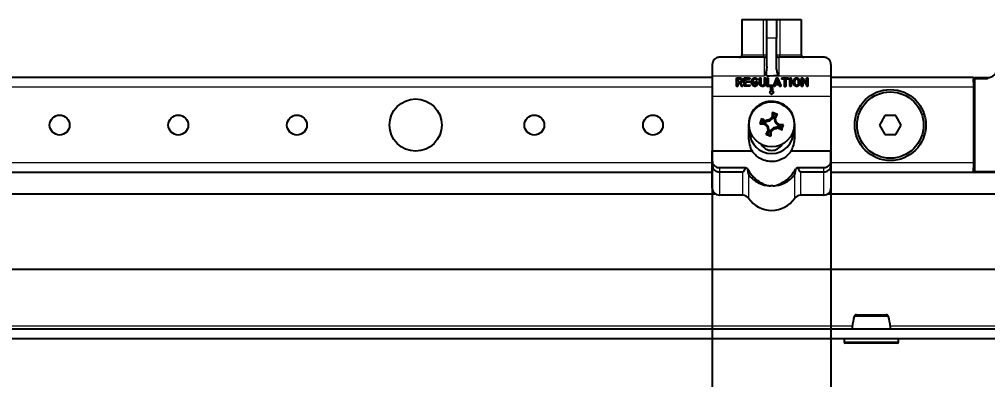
# Model space of a CAD drawing. Header units: millimetres. Extents: x -1264 to 3208, y -1920 to 1219.
# Drawn here: x -605.9 to -401.9, y -1207.4 to -1131.4 of the extents above; entities that cross this region are included whole.
import ezdxf

# ---------------------------------------------------------------- set-up
doc = ezdxf.new("R2010")
doc.units = ezdxf.units.MM
doc.layers.add('FORMAT', color=7, linetype='Continuous')
doc.styles.add('SLDTEXTSTYLE0', font='TXT', dxfattribs={"width": 0.75})
doc.dimstyles.new('SLDDIMSTYLE0', dxfattribs={"dimtxt": 20, "dimasz": 10, "dimexe": 0, "dimexo": 0.0625, "dimgap": 5, "dimtad": 2, "dimdec": 1, "dimrnd": 1e-09, "dimzin": 12, "dimdsep": 46, "dimtxsty": 'SLDTEXTSTYLE0', "dimsah": 1, "dimcen": 0.09, "dimadec": 0, "dimazin": 3, "dimtfac": 1, "dimtofl": 0, "dimtmove": 0, "dimatfit": 3, "dimfxl": 0, "dimfrac": 2, "dimtolj": 1, "dimtzin": 12, "dimarcsym": 0})

# ---------------------------------------------------------------- blocks, each defined once
blk = doc.blocks.new('_D_6')
at = {"layer": 'FORMAT'}
for p, q in [((-434.94, -1159.18), (-434.94, -1529.21)), ((-324.44, -1198.73), (-324.44, -1529.21)), ((-324.44, -1528.21), (-434.94, -1528.21))]:
    blk.add_line(p, q, dxfattribs=at)
for points in [[(-434.94, -1528.21), (-424.94, -1529.75), (-424.94, -1526.67)], [(-324.44, -1528.21), (-334.44, -1526.67), (-334.44, -1529.75)]]:
    blk.add_solid(points, dxfattribs=at)
at = {"layer": 'FORMAT', "insert": (-412.94, -1502.43), "char_height": 20, "attachment_point": 1, "style": 'SLDTEXTSTYLE0'}
blk.add_mtext('110,5', dxfattribs=at)
blk = doc.blocks.new('_D_7')
at = {"layer": 'FORMAT'}
for p, q in [((-459.94, -1159.18), (-459.94, -1529.21)), ((-434.94, -1159.18), (-434.94, -1529.21)), ((-459.94, -1528.21), (-502.84, -1528.21)), ((-459.94, -1528.21), (-434.94, -1528.21))]:
    blk.add_line(p, q, dxfattribs=at)
for points in [[(-459.94, -1528.21), (-449.94, -1529.75), (-449.94, -1526.67)], [(-434.94, -1528.21), (-444.94, -1526.67), (-444.94, -1529.75)]]:
    blk.add_solid(points, dxfattribs=at)
at = {"layer": 'FORMAT', "insert": (-502.84, -1502.43), "char_height": 20, "attachment_point": 1, "style": 'SLDTEXTSTYLE0'}
blk.add_mtext('25', dxfattribs=at)

msp = doc.modelspace()

# ---------------------------------------------------------------- linework, layer by layer
at = {"color": 7, "linetype": 'Continuous', "lineweight": 25}
for p, q in [((-453.69, -1131.42), (-453.69, -1138.92)), ((-453.69, -1131.42), (-449.17, -1131.42)), ((-449.17, -1131.42), (-448.44, -1131.42)), ((-448.44, -1131.42), (-446.44, -1131.42)), ((-448.44, -1135.42), (-448.44, -1131.42)), ((-446.44, -1131.42), (-446.44, -1135.42)), ((-446.44, -1131.42), (-445.72, -1131.42)), ((-445.72, -1131.42), (-441.19, -1131.42)), ((-441.19, -1131.42), (-441.19, -1138.92)), ((-448.44, -1141.36), (-448.44, -1135.42)), ((-446.44, -1141.35), (-446.44, -1135.42)), ((-448.94, -1139.42), (-458.44, -1139.42)), ((-436.44, -1139.42), (-445.94, -1139.42)), ((-459.94, -1140.92), (-459.94, -1143.42)), ((-434.94, -1140.92), (-434.94, -1143.42)), ((-459.94, -1143.72), (-839.94, -1143.72)), ((-459.94, -1143.42), (-459.94, -1147.67)), ((-454.85, -1145.43), (-454.85, -1143.77)), ((-454.85, -1143.77), (-454.09, -1143.77)), ((-454.59, -1144.03), (-454.59, -1144.54)), ((-454.09, -1144.03), (-454.59, -1144.03)), ((-453.24, -1145.54), (-453.24, -1143.77)), ((-453.24, -1143.77), (-452.18, -1143.77)), ((-452.18, -1144.03), (-452.98, -1144.03)), ((-452.98, -1144.03), (-452.98, -1144.44)), ((-449.98, -1144.96), (-449.98, -1143.88)), ((-449.72, -1143.88), (-449.72, -1144.96)), ((-448.98, -1144.94), (-448.98, -1143.88)), ((-448.71, -1143.88), (-448.71, -1144.94)), ((-448.42, -1145.57), (-448.42, -1143.9)), ((-448.16, -1143.9), (-448.16, -1145.3)), ((-447, -1145.39), (-446.43, -1143.86)), ((-446.27, -1144.1), (-446.57, -1144.97)), ((-445.94, -1144.97), (-446.27, -1144.1)), ((-446.11, -1143.88), (-445.51, -1145.39)), ((-445.17, -1143.77), (-444.05, -1143.77)), ((-444.76, -1144.03), (-445.17, -1144.03)), ((-444.76, -1145.5), (-444.76, -1144.03)), ((-444.05, -1144.03), (-444.45, -1144.03)), ((-444.45, -1144.03), (-444.45, -1145.5)), ((-443.58, -1145.43), (-443.58, -1143.9)), ((-443.32, -1143.9), (-443.32, -1145.43)), ((-441.16, -1145.43), (-441.16, -1143.87)), ((-440.06, -1145.46), (-440.9, -1144.19)), ((-440.9, -1144.19), (-440.9, -1145.43)), ((-440.89, -1143.83), (-440.08, -1145.06)), ((-440.08, -1145.06), (-440.08, -1143.88)), ((-439.82, -1143.88), (-439.82, -1145.43)), ((-434.94, -1143.42), (-434.94, -1147.67)), ((-404.94, -1143.72), (-434.94, -1143.72)), ((-404.94, -1143.72), (-404.94, -1144.02)), ((-404.94, -1144.66), (-404.94, -1144.02)), ((-404.64, -1143.72), (-401.94, -1143.72)), ((-454.59, -1144.54), (-454, -1144.54)), ((-454.3, -1144.8), (-454.59, -1144.8)), ((-454.59, -1144.8), (-454.59, -1145.43)), ((-453.8, -1145.51), (-454.3, -1144.8)), ((-453.99, -1144.8), (-453.59, -1145.37)), ((-452.18, -1145.54), (-453.24, -1145.54)), ((-452.98, -1144.44), (-452.23, -1144.44)), ((-452.23, -1144.7), (-452.98, -1144.7)), ((-452.98, -1144.7), (-452.98, -1145.28)), ((-452.98, -1145.28), (-452.18, -1145.28)), ((-450.91, -1144.61), (-450.41, -1144.61)), ((-450.71, -1144.87), (-450.91, -1144.87)), ((-450.41, -1144.61), (-450.41, -1144.91)), ((-447.36, -1145.57), (-448.42, -1145.57)), ((-448.16, -1145.3), (-447.36, -1145.3)), ((-447.69, -1145.77), (-447.69, -1146.77)), ((-447.19, -1145.77), (-447.69, -1145.77)), ((-447.19, -1146.77), (-447.19, -1145.77)), ((-446.66, -1145.23), (-446.76, -1145.48)), ((-445.85, -1145.23), (-446.66, -1145.23)), ((-446.57, -1144.97), (-445.94, -1144.97)), ((-445.76, -1145.47), (-445.85, -1145.23)), ((-404.94, -1144.66), (-404.94, -1145.72)), ((-404.94, -1145.72), (-404.94, -1161.72)), ((-459.94, -1147.67), (-459.94, -1159.17)), ((-447.94, -1146.77), (-447.44, -1147.27)), ((-447.69, -1146.77), (-447.94, -1146.77)), ((-447.44, -1147.27), (-446.94, -1146.77)), ((-446.94, -1146.77), (-447.19, -1146.77)), ((-434.94, -1147.67), (-434.94, -1159.17)), ((-449.47, -1152.66), (-449.59, -1152.36)), ((-447.84, -1152.83), (-447.14, -1152.16)), ((-447.14, -1152.16), (-447.37, -1152.06)), ((-447.11, -1151.36), (-447.3, -1151.1)), ((-447.14, -1152.16), (-447.11, -1151.36)), ((-447.11, -1151.36), (-446.53, -1151.53)), ((-446.53, -1151.53), (-446.93, -1152.22)), ((-446.93, -1152.22), (-446.7, -1153.16)), ((-446.93, -1152.22), (-446.69, -1152.26)), ((-446.53, -1151.53), (-446.23, -1151.41)), ((-423.59, -1151.72), (-424.75, -1153.72)), ((-421.28, -1151.72), (-423.59, -1151.72)), ((-420.13, -1153.72), (-421.28, -1151.72)), ((-452.29, -1153.57), (-452.29, -1156.57)), ((-449.64, -1153.24), (-449.91, -1153.43)), ((-449.64, -1153.24), (-449.47, -1152.66)), ((-448.85, -1153.27), (-449.64, -1153.24)), ((-449.47, -1152.66), (-448.79, -1153.06)), ((-448.85, -1153.27), (-448.95, -1153.49)), ((-448.18, -1153.97), (-448.85, -1153.27)), ((-448.79, -1153.06), (-448.75, -1152.82)), ((-448.79, -1153.06), (-447.84, -1152.83)), ((-448.18, -1153.97), (-448.39, -1154.09)), ((-447.95, -1154.91), (-448.18, -1153.97)), ((-447.84, -1152.83), (-447.96, -1152.62)), ((-447.04, -1154.3), (-447.74, -1154.97)), ((-446.09, -1154.07), (-447.04, -1154.3)), ((-447.04, -1154.3), (-446.92, -1154.52)), ((-446.7, -1153.16), (-446.49, -1153.05)), ((-446.7, -1153.16), (-446.03, -1153.86)), ((-446.09, -1154.07), (-446.13, -1154.32)), ((-445.4, -1154.48), (-446.09, -1154.07)), ((-446.03, -1153.86), (-445.93, -1153.64)), ((-446.03, -1153.86), (-445.23, -1153.9)), ((-445.23, -1153.9), (-445.4, -1154.48)), ((-445.4, -1154.48), (-445.28, -1154.78)), ((-445.23, -1153.9), (-444.97, -1153.7)), ((-442.59, -1156.57), (-442.59, -1153.57)), ((-424.75, -1153.72), (-423.59, -1155.72)), ((-421.28, -1155.72), (-420.13, -1153.72)), ((-452.09, -1155.07), (-452.29, -1155.07)), ((-448.35, -1155.6), (-448.65, -1155.72)), ((-448.35, -1155.6), (-447.95, -1154.91)), ((-447.77, -1155.77), (-448.35, -1155.6)), ((-447.95, -1154.91), (-448.19, -1154.88)), ((-447.74, -1154.97), (-447.77, -1155.77)), ((-447.77, -1155.77), (-447.58, -1156.04)), ((-447.74, -1154.97), (-447.51, -1155.07)), ((-442.59, -1155.07), (-442.79, -1155.07)), ((-423.59, -1155.72), (-421.28, -1155.72)), ((-459.94, -1161.31), (-459.94, -1159.17)), ((-459.94, -1159.17), (-451.53, -1159.17)), ((-443.35, -1159.17), (-434.94, -1159.17)), ((-434.94, -1161.31), (-434.94, -1159.17)), ((-459.94, -1162.22), (-459.94, -1161.31)), ((-459.94, -1167.02), (-459.94, -1162.22)), ((-434.94, -1161.31), (-434.94, -1162.22)), ((-434.94, -1162.22), (-434.94, -1167.02)), ((-404.94, -1161.72), (-404.94, -1162.77)), ((-459.94, -1163.72), (-839.94, -1163.72)), ((-458.44, -1162.7), (-452.92, -1162.7)), ((-458.44, -1163.6), (-453.53, -1163.6)), ((-441.96, -1162.7), (-436.44, -1162.7)), ((-441.35, -1163.6), (-436.44, -1163.6)), ((-404.94, -1163.72), (-434.94, -1163.72)), ((-404.94, -1163.42), (-404.94, -1162.77)), ((-404.94, -1163.42), (-404.94, -1163.72)), ((-380.24, -1163.72), (-404.64, -1163.72)), ((-865.44, -1168.22), (-459.34, -1168.22)), ((-453.53, -1168.52), (-458.44, -1168.52)), ((-436.44, -1168.52), (-441.35, -1168.52)), ((-435.54, -1168.22), (-340.56, -1168.22)), ((-332.44, -1184.22), (-865.44, -1184.22)), ((-917.14, -1196.72), (-326.74, -1196.72)), ((-917.14, -1198.72), (-326.74, -1198.72)), ((-432.19, -1198.72), (-432.19, -1199.47)), ((-420.69, -1199.47), (-420.69, -1198.72)), ((-420.94, -1199.72), (-431.94, -1199.72))]:
    msp.add_line(p, q, dxfattribs=at)
at = {"color": 8, "linetype": 'Continuous', "lineweight": 18}
for p, q in [((-449.17, -1138.92), (-449.17, -1131.42)), ((-445.72, -1131.42), (-445.72, -1138.92)), ((-446.44, -1135.42), (-448.44, -1135.42)), ((-453.69, -1138.92), (-449.17, -1138.92)), ((-449.17, -1138.92), (-448.44, -1138.92)), ((-448.94, -1143.42), (-448.94, -1139.42)), ((-446.44, -1138.92), (-445.72, -1138.92)), ((-445.94, -1139.42), (-445.94, -1143.35)), ((-445.72, -1138.92), (-441.19, -1138.92)), ((-448.44, -1143.42), (-448.44, -1141.36)), ((-448.94, -1143.42), (-459.94, -1143.42)), ((-434.94, -1143.42), (-448.44, -1143.42)), ((-404.94, -1144.02), (-404.64, -1144.02)), ((-404.64, -1144.02), (-404.64, -1143.72)), ((-401.94, -1144.02), (-404.64, -1144.02)), ((-404.64, -1144.02), (-404.64, -1163.42)), ((-401.94, -1143.72), (-401.94, -1144.02)), ((-459.94, -1145.72), (-839.94, -1145.72)), ((-404.94, -1145.72), (-434.94, -1145.72)), ((-434.94, -1147.67), (-459.94, -1147.67)), ((-459.94, -1161.72), (-839.94, -1161.72)), ((-404.94, -1161.72), (-434.94, -1161.72)), ((-458.44, -1162.7), (-458.44, -1163.6)), ((-458.44, -1163.6), (-458.44, -1168.52)), ((-453.53, -1168.52), (-453.53, -1163.6)), ((-452.3, -1164.2), (-452.3, -1169.17)), ((-442.59, -1169.17), (-442.59, -1164.2)), ((-441.35, -1163.6), (-441.35, -1168.52)), ((-436.44, -1163.6), (-436.44, -1162.7)), ((-436.44, -1168.52), (-436.44, -1163.6)), ((-404.94, -1163.42), (-404.64, -1163.42)), ((-404.64, -1163.42), (-380.24, -1163.42)), ((-404.64, -1163.72), (-404.64, -1163.42)), ((-430.41, -1196.12), (-813.47, -1196.12)), ((-327.04, -1196.12), (-422.47, -1196.12)), ((-432.19, -1199.47), (-420.69, -1199.47))]:
    msp.add_line(p, q, dxfattribs=at)
at = {"color": 8, "linetype": 'Continuous', "lineweight": 18, "flags": 128}
for points in [[(-449.17, -1138.92), (-449.17, -1139.01), (-449.18, -1139.11), (-449.19, -1139.2), (-449.21, -1139.27), (-449.23, -1139.33), (-449.25, -1139.38), (-449.28, -1139.41), (-449.3, -1139.42)], [(-445.58, -1139.42), (-445.61, -1139.41), (-445.63, -1139.38), (-445.66, -1139.33), (-445.68, -1139.27), (-445.69, -1139.2), (-445.71, -1139.11), (-445.71, -1139.01), (-445.72, -1138.92)]]:
    msp.add_lwpolyline(points, dxfattribs=at)
at = {"color": 7, "linetype": 'Continuous', "lineweight": 25}
for centre, radius in [((-422.44, -1153.72), 7.5), ((-522.44, -1153.72), 5.5), ((-422.44, -1153.72), 7), ((-447.44, -1153.57), 4.75), ((-597.44, -1153.72), 2.1), ((-572.44, -1153.72), 2.1), ((-547.44, -1153.72), 2.1), ((-497.44, -1153.72), 2.1), ((-472.44, -1153.72), 2.1)]:
    msp.add_circle(centre, radius, dxfattribs=at)
for centre, radius, start, end in [((-454.19, -1138.92), 0.5, 270, 0), ((-448.94, -1138.92), 0.5, 270, 0), ((-445.94, -1138.92), 0.5, 180, 270), ((-440.69, -1138.92), 0.5, 180, 270), ((-401.94, -1141.72), 2, 270, 0), ((-404.64, -1144.02), 0.3, 90, 180), ((-377.87, -1173.86), 74.88, 163.3093, 164.166), ((-482.38, -1213.12), 69.05, 60.8523, 61.6521), ((-395.89, -1207.44), 75.61, 132.9111, 133.5289), ((-378.44, -1156.13), 69.05, 175.8232, 176.6231), ((-467.73, -1223.13), 74.88, 73.3093, 74.166), ((-506.99, -1118.63), 69.05, 330.8523, 331.6521), ((-519.87, -1171.27), 75.61, 13.9464, 14.5642), ((-444.88, -1084.57), 69.05, 265.8232, 266.6231), ((-393.57, -1102.01), 75.61, 222.9111, 223.5289), ((-429.74, -1226), 75.61, 103.9464, 104.5642), ((-375.01, -1135.86), 75.61, 193.9464, 194.5642), ((-498.99, -1099.7), 75.61, 312.9111, 313.5289), ((-465.14, -1081.14), 75.61, 283.9464, 284.5642), ((-501.31, -1205.12), 75.61, 42.9111, 43.5289), ((-412.5, -1094.01), 69.05, 240.8523, 241.6521), ((-450, -1222.57), 69.05, 85.8232, 86.6231), ((-517.01, -1133.27), 74.88, 343.3093, 344.166), ((-447.44, -1155.07), 4.65, 180, 0), ((-387.89, -1188.51), 69.05, 150.8523, 151.6521), ((-427.15, -1084), 74.88, 253.3093, 254.166), ((-516.44, -1151.01), 69.05, 355.8232, 356.6231), ((-447.44, -1156.57), 2.5, 209.1291, 330.7764), ((-404.64, -1163.42), 0.3, 180, 270), ((-458.44, -1167.02), 1.5, 180, 270), ((-453.53, -1170.02), 1.5, 34.5604, 90), ((-441.35, -1170.02), 1.5, 90, 145.4396), ((-436.44, -1167.02), 1.5, 270, 0), ((-447.44, -1165.82), 5.89, 214.5604, 325.4396), ((-429.55, -1194.22), 0.5, 89.9982, 165.4001), ((-423.33, -1194.22), 0.5, 15.316, 90.0228), ((-431.94, -1199.47), 0.25, 180, 270), ((-420.94, -1199.47), 0.25, 270, 0)]:
    msp.add_arc(centre, radius, start, end, dxfattribs=at)
msp.add_ellipse((14980.74, -1143.42), major_axis=(15429.18, 0), ratio=0.000259, start_param=3.123591, end_param=3.141593, dxfattribs=at)
for points, knots in [([(-458.44, -1139.42), (-458.44, -1139.42), (-458.51, -1139.42), (-458.86, -1139.44), (-459.39, -1139.68), (-459.86, -1140.26), (-459.92, -1140.73), (-459.94, -1140.92)], [0, 0, 0, 0, 0.003231, 0.101221, 0.514725, 0.80586, 1, 1, 1, 1]), ([(-434.94, -1140.92), (-434.97, -1140.73), (-435.02, -1140.26), (-435.49, -1139.68), (-436.02, -1139.44), (-436.37, -1139.42), (-436.44, -1139.42), (-436.44, -1139.42)], [0, 0, 0, 0, 0.19414, 0.485275, 0.898779, 0.996769, 1, 1, 1, 1]), ([(-448.44, -1141.36), (-448.48, -1141.69), (-448.56, -1142.4), (-448.82, -1143.06), (-448.94, -1143.41), (-448.94, -1143.42)], [0, 0, 0, 0, 0.475461, 0.994056, 1, 1, 1, 1]), ([(-445.94, -1143.35), (-445.94, -1143.35), (-445.95, -1143.34), (-445.95, -1143.34), (-445.97, -1143.32), (-446, -1143.24), (-446.12, -1142.91), (-446.34, -1142.28), (-446.41, -1141.68), (-446.44, -1141.35)], [0, 0, 0, 0, 0.00167, 0.003889, 0.009531, 0.034361, 0.132751, 0.526214, 1, 1, 1, 1]), ([(-454.09, -1143.77), (-454.02, -1143.78), (-453.88, -1143.79), (-453.77, -1143.87), (-453.72, -1143.91)], [0, 0, 0, 0, 0.559747, 1, 1, 1, 1]), ([(-453.9, -1144.1), (-453.93, -1144.08), (-453.99, -1144.04), (-454.06, -1144.03), (-454.09, -1144.03)], [0, 0, 0, 0, 0.559136, 1, 1, 1, 1]), ([(-453.82, -1144.29), (-453.82, -1144.25), (-453.83, -1144.18), (-453.88, -1144.12), (-453.9, -1144.1)], [0, 0, 0, 0, 0.559692, 1, 1, 1, 1]), ([(-453.89, -1144.49), (-453.88, -1144.48), (-453.85, -1144.45), (-453.82, -1144.38), (-453.82, -1144.33), (-453.82, -1144.29)], [0, 0, 0, 0, 0.279917, 0.56006, 1, 1, 1, 1]), ([(-453.55, -1144.29), (-453.56, -1144.39), (-453.58, -1144.55), (-453.7, -1144.66), (-453.75, -1144.71)], [0, 0, 0, 0, 0.559457, 1, 1, 1, 1]), ([(-453.72, -1143.91), (-453.67, -1143.97), (-453.57, -1144.08), (-453.56, -1144.23), (-453.55, -1144.29)], [0, 0, 0, 0, 0.558947, 1, 1, 1, 1]), ([(-452.18, -1143.77), (-452.16, -1143.77), (-452.12, -1143.77), (-452.06, -1143.8), (-452.03, -1143.85), (-452.03, -1143.88), (-452.03, -1143.9)], [0, 0, 0, 0, 0.280872, 0.559701, 0.779382, 1, 1, 1, 1]), ([(-452.03, -1143.9), (-452.03, -1143.92), (-452.03, -1143.97), (-452.09, -1144.03), (-452.15, -1144.03), (-452.18, -1144.03)], [0, 0, 0, 0, 0.281053, 0.559663, 1, 1, 1, 1]), ([(-451.68, -1144.67), (-451.68, -1144.53), (-451.67, -1144.29), (-451.54, -1144.09), (-451.49, -1144)], [0, 0, 0, 0, 0.56034, 1, 1, 1, 1]), ([(-451.49, -1144), (-451.41, -1143.92), (-451.28, -1143.77), (-451.08, -1143.75), (-451, -1143.75)], [0, 0, 0, 0, 0.5592171, 1, 1, 1, 1]), ([(-451.01, -1144.01), (-451.04, -1144.01), (-451.11, -1144.02), (-451.24, -1144.09), (-451.4, -1144.3), (-451.41, -1144.52), (-451.42, -1144.67)], [0, 0, 0, 0, 0.1253317, 0.2506948, 0.5007376, 1, 1, 1, 1]), ([(-450.82, -1144.06), (-450.85, -1144.04), (-450.91, -1144.01), (-450.98, -1144.01), (-451.01, -1144.01)], [0, 0, 0, 0, 0.558634, 1, 1, 1, 1]), ([(-451, -1143.75), (-450.93, -1143.75), (-450.8, -1143.75), (-450.7, -1143.81), (-450.65, -1143.84)], [0, 0, 0, 0, 0.560514, 1, 1, 1, 1]), ([(-450.71, -1144.17), (-450.73, -1144.15), (-450.76, -1144.1), (-450.8, -1144.07), (-450.82, -1144.06)], [0, 0, 0, 0, 0.560467, 1, 1, 1, 1]), ([(-450.6, -1144.23), (-450.63, -1144.23), (-450.67, -1144.22), (-450.7, -1144.19), (-450.71, -1144.17)], [0, 0, 0, 0, 0.558039, 1, 1, 1, 1]), ([(-450.65, -1143.84), (-450.61, -1143.87), (-450.55, -1143.92), (-450.5, -1143.99), (-450.48, -1144.02)], [0, 0, 0, 0, 0.559542, 1, 1, 1, 1]), ([(-450.45, -1144.11), (-450.45, -1144.13), (-450.46, -1144.17), (-450.51, -1144.21), (-450.55, -1144.23), (-450.59, -1144.23), (-450.6, -1144.23)], [0, 0, 0, 0, 0.2777088, 0.5582085, 0.77892, 1, 1, 1, 1]), ([(-450.48, -1144.02), (-450.47, -1144.04), (-450.45, -1144.06), (-450.45, -1144.09), (-450.45, -1144.11)], [0, 0, 0, 0, 0.560691, 1, 1, 1, 1]), ([(-449.98, -1143.88), (-449.98, -1143.86), (-449.98, -1143.82), (-449.95, -1143.77), (-449.91, -1143.75), (-449.88, -1143.75), (-449.86, -1143.75)], [0, 0, 0, 0, 0.280849, 0.55949, 0.779158, 1, 1, 1, 1]), ([(-449.86, -1143.75), (-449.84, -1143.75), (-449.8, -1143.75), (-449.75, -1143.78), (-449.72, -1143.83), (-449.72, -1143.86), (-449.72, -1143.88)], [0, 0, 0, 0, 0.28091, 0.559174, 0.779166, 1, 1, 1, 1]), ([(-448.98, -1143.88), (-448.98, -1143.86), (-448.97, -1143.82), (-448.95, -1143.77), (-448.9, -1143.75), (-448.87, -1143.75), (-448.85, -1143.75)], [0, 0, 0, 0, 0.2809002, 0.5594983, 0.7791483, 1, 1, 1, 1]), ([(-448.85, -1143.75), (-448.83, -1143.75), (-448.79, -1143.75), (-448.74, -1143.78), (-448.71, -1143.83), (-448.71, -1143.86), (-448.71, -1143.88)], [0, 0, 0, 0, 0.280888, 0.559023, 0.779155, 1, 1, 1, 1]), ([(-448.42, -1143.9), (-448.42, -1143.88), (-448.42, -1143.85), (-448.39, -1143.8), (-448.35, -1143.77), (-448.32, -1143.77), (-448.3, -1143.77)], [0, 0, 0, 0, 0.280912, 0.559405, 0.779108, 1, 1, 1, 1]), ([(-448.3, -1143.77), (-448.28, -1143.77), (-448.24, -1143.77), (-448.19, -1143.8), (-448.16, -1143.85), (-448.16, -1143.89), (-448.16, -1143.9)], [0, 0, 0, 0, 0.2808126, 0.5590988, 0.7791702, 1, 1, 1, 1]), ([(-446.43, -1143.86), (-446.42, -1143.84), (-446.41, -1143.8), (-446.36, -1143.75), (-446.31, -1143.75), (-446.28, -1143.75)], [0, 0, 0, 0, 0.281465, 0.561772, 1, 1, 1, 1]), ([(-446.28, -1143.75), (-446.26, -1143.75), (-446.21, -1143.75), (-446.14, -1143.79), (-446.12, -1143.84), (-446.11, -1143.88)], [0, 0, 0, 0, 0.281226, 0.561522, 1, 1, 1, 1]), ([(-445.31, -1143.9), (-445.31, -1143.88), (-445.3, -1143.84), (-445.27, -1143.79), (-445.22, -1143.77), (-445.19, -1143.77), (-445.17, -1143.77)], [0, 0, 0, 0, 0.2807125, 0.5587014, 0.7790455, 1, 1, 1, 1]), ([(-445.17, -1144.03), (-445.19, -1144.03), (-445.24, -1144.03), (-445.28, -1144), (-445.31, -1143.95), (-445.31, -1143.92), (-445.31, -1143.9)], [0, 0, 0, 0, 0.2807603, 0.5588212, 0.7789154, 1, 1, 1, 1]), ([(-444.05, -1143.77), (-444.03, -1143.77), (-443.99, -1143.77), (-443.93, -1143.8), (-443.9, -1143.85), (-443.9, -1143.88), (-443.89, -1143.9)], [0, 0, 0, 0, 0.280951, 0.559967, 0.779431, 1, 1, 1, 1]), ([(-443.89, -1143.9), (-443.9, -1143.92), (-443.9, -1143.97), (-443.96, -1144.03), (-444.02, -1144.03), (-444.05, -1144.03)], [0, 0, 0, 0, 0.281019, 0.559679, 1, 1, 1, 1]), ([(-443.58, -1143.9), (-443.58, -1143.88), (-443.58, -1143.84), (-443.55, -1143.79), (-443.51, -1143.77), (-443.48, -1143.77), (-443.46, -1143.77)], [0, 0, 0, 0, 0.280828, 0.559417, 0.779393, 1, 1, 1, 1]), ([(-443.46, -1143.77), (-443.44, -1143.77), (-443.4, -1143.77), (-443.35, -1143.8), (-443.32, -1143.85), (-443.32, -1143.88), (-443.32, -1143.9)], [0, 0, 0, 0, 0.2807653, 0.5591779, 0.7791749, 1, 1, 1, 1]), ([(-442.86, -1144.67), (-442.86, -1144.54), (-442.84, -1144.32), (-442.74, -1144.12), (-442.69, -1144.04)], [0, 0, 0, 0, 0.5599138, 1, 1, 1, 1]), ([(-442.69, -1144.04), (-442.62, -1143.95), (-442.5, -1143.79), (-442.3, -1143.76), (-442.21, -1143.75)], [0, 0, 0, 0, 0.560137, 1, 1, 1, 1]), ([(-442.5, -1144.21), (-442.54, -1144.29), (-442.59, -1144.44), (-442.6, -1144.6), (-442.6, -1144.67)], [0, 0, 0, 0, 0.559075, 1, 1, 1, 1]), ([(-442.22, -1144.01), (-442.25, -1144.01), (-442.32, -1144.02), (-442.43, -1144.09), (-442.47, -1144.17), (-442.5, -1144.21)], [0, 0, 0, 0, 0.279832, 0.559843, 1, 1, 1, 1]), ([(-441.87, -1144.21), (-441.92, -1144.15), (-442.01, -1144.04), (-442.15, -1144.02), (-442.22, -1144.01)], [0, 0, 0, 0, 0.559596, 1, 1, 1, 1]), ([(-442.21, -1143.75), (-442.16, -1143.75), (-442.04, -1143.76), (-441.84, -1143.85), (-441.74, -1143.97), (-441.68, -1144.04)], [0, 0, 0, 0, 0.280496, 0.560765, 1, 1, 1, 1]), ([(-441.76, -1144.67), (-441.76, -1144.58), (-441.77, -1144.42), (-441.84, -1144.28), (-441.87, -1144.21)], [0, 0, 0, 0, 0.560046, 1, 1, 1, 1]), ([(-441.68, -1144.04), (-441.62, -1144.15), (-441.51, -1144.34), (-441.5, -1144.57), (-441.5, -1144.67)], [0, 0, 0, 0, 0.559312, 1, 1, 1, 1]), ([(-441.16, -1143.87), (-441.16, -1143.85), (-441.16, -1143.82), (-441.13, -1143.77), (-441.09, -1143.75), (-441.06, -1143.75), (-441.04, -1143.75)], [0, 0, 0, 0, 0.280941, 0.559114, 0.779089, 1, 1, 1, 1]), ([(-441.04, -1143.75), (-441.03, -1143.75), (-440.99, -1143.75), (-440.94, -1143.77), (-440.91, -1143.81), (-440.89, -1143.83)], [0, 0, 0, 0, 0.280638, 0.560877, 1, 1, 1, 1]), ([(-440.08, -1143.88), (-440.08, -1143.86), (-440.08, -1143.82), (-440.05, -1143.77), (-440.01, -1143.75), (-439.98, -1143.75), (-439.96, -1143.75)], [0, 0, 0, 0, 0.2808879, 0.5594825, 0.7792702, 1, 1, 1, 1]), ([(-439.96, -1143.75), (-439.94, -1143.75), (-439.9, -1143.75), (-439.85, -1143.78), (-439.82, -1143.83), (-439.82, -1143.86), (-439.82, -1143.88)], [0, 0, 0, 0, 0.280836, 0.55925, 0.779182, 1, 1, 1, 1]), ([(-454.73, -1145.57), (-454.75, -1145.57), (-454.79, -1145.56), (-454.83, -1145.53), (-454.85, -1145.48), (-454.85, -1145.45), (-454.85, -1145.43)], [0, 0, 0, 0, 0.280437, 0.558281, 0.778899, 1, 1, 1, 1]), ([(-454.59, -1145.43), (-454.59, -1145.45), (-454.59, -1145.5), (-454.63, -1145.55), (-454.68, -1145.56), (-454.71, -1145.57), (-454.73, -1145.57)], [0, 0, 0, 0, 0.280498, 0.558325, 0.778868, 1, 1, 1, 1]), ([(-454, -1144.54), (-453.97, -1144.53), (-453.94, -1144.53), (-453.91, -1144.5), (-453.89, -1144.49)], [0, 0, 0, 0, 0.558174, 1, 1, 1, 1]), ([(-453.75, -1144.71), (-453.79, -1144.74), (-453.87, -1144.78), (-453.95, -1144.8), (-453.99, -1144.8)], [0, 0, 0, 0, 0.56031, 1, 1, 1, 1]), ([(-453.71, -1145.57), (-453.72, -1145.57), (-453.74, -1145.57), (-453.77, -1145.55), (-453.79, -1145.52), (-453.8, -1145.51)], [0, 0, 0, 0, 0.2802197, 0.5613047, 1, 1, 1, 1]), ([(-453.55, -1145.44), (-453.56, -1145.46), (-453.57, -1145.5), (-453.61, -1145.54), (-453.66, -1145.56), (-453.69, -1145.57), (-453.71, -1145.57)], [0, 0, 0, 0, 0.278138, 0.558544, 0.779161, 1, 1, 1, 1]), ([(-453.59, -1145.37), (-453.58, -1145.38), (-453.56, -1145.4), (-453.56, -1145.43), (-453.55, -1145.44)], [0, 0, 0, 0, 0.561079, 1, 1, 1, 1]), ([(-452.23, -1144.44), (-452.21, -1144.44), (-452.17, -1144.44), (-452.11, -1144.47), (-452.08, -1144.52), (-452.08, -1144.56), (-452.08, -1144.57)], [0, 0, 0, 0, 0.280945, 0.559897, 0.779525, 1, 1, 1, 1]), ([(-452.08, -1144.57), (-452.08, -1144.59), (-452.08, -1144.64), (-452.14, -1144.7), (-452.2, -1144.7), (-452.23, -1144.7)], [0, 0, 0, 0, 0.281099, 0.559768, 1, 1, 1, 1]), ([(-452.18, -1145.28), (-452.16, -1145.28), (-452.12, -1145.28), (-452.06, -1145.31), (-452.03, -1145.36), (-452.03, -1145.39), (-452.03, -1145.41)], [0, 0, 0, 0, 0.280912, 0.559714, 0.779499, 1, 1, 1, 1]), ([(-452.03, -1145.41), (-452.03, -1145.43), (-452.03, -1145.48), (-452.09, -1145.54), (-452.14, -1145.54), (-452.18, -1145.54)], [0, 0, 0, 0, 0.2812138, 0.5599009, 1, 1, 1, 1]), ([(-451.49, -1145.28), (-451.56, -1145.17), (-451.67, -1144.98), (-451.68, -1144.77), (-451.68, -1144.67)], [0, 0, 0, 0, 0.559347, 1, 1, 1, 1]), ([(-450.97, -1145.57), (-451.03, -1145.56), (-451.14, -1145.55), (-451.34, -1145.46), (-451.43, -1145.35), (-451.49, -1145.28)], [0, 0, 0, 0, 0.280314, 0.560507, 1, 1, 1, 1]), ([(-451.42, -1144.67), (-451.42, -1144.76), (-451.41, -1144.91), (-451.33, -1145.04), (-451.3, -1145.1)], [0, 0, 0, 0, 0.55998, 1, 1, 1, 1]), ([(-451.3, -1145.1), (-451.25, -1145.16), (-451.17, -1145.27), (-451.04, -1145.29), (-450.98, -1145.3)], [0, 0, 0, 0, 0.5608576, 1, 1, 1, 1]), ([(-451.04, -1144.74), (-451.04, -1144.72), (-451.03, -1144.68), (-451, -1144.63), (-450.95, -1144.61), (-450.92, -1144.61), (-450.91, -1144.61)], [0, 0, 0, 0, 0.280637, 0.55889, 0.779144, 1, 1, 1, 1]), ([(-450.91, -1144.87), (-450.93, -1144.87), (-450.97, -1144.87), (-451.02, -1144.83), (-451.04, -1144.79), (-451.04, -1144.76), (-451.04, -1144.74)], [0, 0, 0, 0, 0.280664, 0.558735, 0.779002, 1, 1, 1, 1]), ([(-450.98, -1145.3), (-450.95, -1145.3), (-450.89, -1145.3), (-450.79, -1145.25), (-450.76, -1145.18), (-450.74, -1145.14)], [0, 0, 0, 0, 0.281265, 0.561609, 1, 1, 1, 1]), ([(-450.62, -1145.44), (-450.68, -1145.48), (-450.78, -1145.56), (-450.91, -1145.56), (-450.97, -1145.57)], [0, 0, 0, 0, 0.558998, 1, 1, 1, 1]), ([(-450.74, -1145.14), (-450.73, -1145.09), (-450.71, -1145), (-450.71, -1144.91), (-450.71, -1144.87)], [0, 0, 0, 0, 0.559597, 1, 1, 1, 1]), ([(-450.41, -1144.91), (-450.42, -1145.02), (-450.43, -1145.22), (-450.56, -1145.37), (-450.62, -1145.44)], [0, 0, 0, 0, 0.560493, 1, 1, 1, 1]), ([(-449.77, -1145.43), (-449.84, -1145.36), (-449.96, -1145.22), (-449.98, -1145.04), (-449.98, -1144.96)], [0, 0, 0, 0, 0.558332, 1, 1, 1, 1]), ([(-449.32, -1145.57), (-449.42, -1145.56), (-449.58, -1145.56), (-449.71, -1145.47), (-449.77, -1145.43)], [0, 0, 0, 0, 0.55925, 1, 1, 1, 1]), ([(-449.72, -1144.96), (-449.71, -1145.02), (-449.71, -1145.12), (-449.63, -1145.19), (-449.6, -1145.23)], [0, 0, 0, 0, 0.5603128, 1, 1, 1, 1]), ([(-449.6, -1145.23), (-449.56, -1145.25), (-449.48, -1145.3), (-449.39, -1145.3), (-449.35, -1145.3)], [0, 0, 0, 0, 0.559441, 1, 1, 1, 1]), ([(-449.35, -1145.3), (-449.29, -1145.3), (-449.18, -1145.29), (-449.05, -1145.2), (-448.98, -1145.07), (-448.98, -1144.98), (-448.98, -1144.94)], [0, 0, 0, 0, 0.280935, 0.559487, 0.779245, 1, 1, 1, 1]), ([(-448.71, -1144.94), (-448.72, -1145.04), (-448.73, -1145.22), (-448.89, -1145.44), (-449.11, -1145.54), (-449.25, -1145.56), (-449.32, -1145.57)], [0, 0, 0, 0, 0.280416, 0.558636, 0.778958, 1, 1, 1, 1]), ([(-447.36, -1145.3), (-447.34, -1145.3), (-447.3, -1145.31), (-447.24, -1145.33), (-447.21, -1145.38), (-447.21, -1145.42), (-447.21, -1145.43)], [0, 0, 0, 0, 0.280855, 0.559718, 0.779518, 1, 1, 1, 1]), ([(-447.21, -1145.43), (-447.21, -1145.46), (-447.21, -1145.5), (-447.27, -1145.56), (-447.33, -1145.57), (-447.36, -1145.57)], [0, 0, 0, 0, 0.281266, 0.560078, 1, 1, 1, 1]), ([(-447.01, -1145.44), (-447.01, -1145.43), (-447.01, -1145.42), (-447, -1145.4), (-447, -1145.39)], [0, 0, 0, 0, 0.5595043, 1, 1, 1, 1]), ([(-446.89, -1145.57), (-446.9, -1145.57), (-446.94, -1145.56), (-446.98, -1145.53), (-447.01, -1145.49), (-447.01, -1145.46), (-447.01, -1145.44)], [0, 0, 0, 0, 0.279579, 0.559194, 0.779582, 1, 1, 1, 1]), ([(-446.76, -1145.48), (-446.76, -1145.49), (-446.77, -1145.52), (-446.82, -1145.56), (-446.86, -1145.57), (-446.89, -1145.57)], [0, 0, 0, 0, 0.28077, 0.560807, 1, 1, 1, 1]), ([(-445.65, -1145.57), (-445.66, -1145.57), (-445.69, -1145.56), (-445.74, -1145.53), (-445.75, -1145.5), (-445.76, -1145.47)], [0, 0, 0, 0, 0.280695, 0.560335, 1, 1, 1, 1]), ([(-445.5, -1145.44), (-445.5, -1145.46), (-445.51, -1145.5), (-445.55, -1145.54), (-445.6, -1145.56), (-445.63, -1145.57), (-445.65, -1145.57)], [0, 0, 0, 0, 0.278517, 0.558613, 0.779333, 1, 1, 1, 1]), ([(-445.51, -1145.39), (-445.51, -1145.4), (-445.5, -1145.42), (-445.5, -1145.44), (-445.5, -1145.44)], [0, 0, 0, 0, 0.560081, 1, 1, 1, 1]), ([(-444.61, -1145.64), (-444.63, -1145.64), (-444.68, -1145.64), (-444.73, -1145.6), (-444.75, -1145.55), (-444.76, -1145.52), (-444.76, -1145.5)], [0, 0, 0, 0, 0.280822, 0.559059, 0.779094, 1, 1, 1, 1]), ([(-444.45, -1145.5), (-444.45, -1145.52), (-444.45, -1145.57), (-444.52, -1145.63), (-444.58, -1145.64), (-444.61, -1145.64)], [0, 0, 0, 0, 0.280801, 0.559621, 1, 1, 1, 1]), ([(-443.46, -1145.57), (-443.48, -1145.57), (-443.52, -1145.56), (-443.56, -1145.53), (-443.58, -1145.48), (-443.58, -1145.45), (-443.58, -1145.43)], [0, 0, 0, 0, 0.280437, 0.558281, 0.778899, 1, 1, 1, 1]), ([(-443.32, -1145.43), (-443.32, -1145.45), (-443.32, -1145.5), (-443.36, -1145.55), (-443.41, -1145.57), (-443.45, -1145.57), (-443.46, -1145.57)], [0, 0, 0, 0, 0.280518, 0.5583, 0.778735, 1, 1, 1, 1]), ([(-442.68, -1145.28), (-442.74, -1145.18), (-442.85, -1144.98), (-442.86, -1144.76), (-442.86, -1144.67)], [0, 0, 0, 0, 0.559149, 1, 1, 1, 1]), ([(-442.19, -1145.57), (-442.24, -1145.56), (-442.35, -1145.55), (-442.54, -1145.47), (-442.63, -1145.35), (-442.68, -1145.28)], [0, 0, 0, 0, 0.280367, 0.560574, 1, 1, 1, 1]), ([(-442.6, -1144.67), (-442.6, -1144.75), (-442.59, -1144.91), (-442.52, -1145.05), (-442.49, -1145.11)], [0, 0, 0, 0, 0.560273, 1, 1, 1, 1]), ([(-442.49, -1145.11), (-442.45, -1145.17), (-442.37, -1145.27), (-442.24, -1145.29), (-442.19, -1145.3)], [0, 0, 0, 0, 0.560567, 1, 1, 1, 1]), ([(-442.19, -1145.3), (-442.15, -1145.3), (-442.08, -1145.29), (-441.95, -1145.23), (-441.9, -1145.15), (-441.86, -1145.11)], [0, 0, 0, 0, 0.280435, 0.560605, 1, 1, 1, 1]), ([(-441.67, -1145.28), (-441.75, -1145.37), (-441.89, -1145.54), (-442.1, -1145.56), (-442.19, -1145.57)], [0, 0, 0, 0, 0.559137, 1, 1, 1, 1]), ([(-441.86, -1145.11), (-441.83, -1145.03), (-441.77, -1144.89), (-441.76, -1144.73), (-441.76, -1144.67)], [0, 0, 0, 0, 0.559133, 1, 1, 1, 1]), ([(-441.5, -1144.67), (-441.5, -1144.79), (-441.52, -1145.01), (-441.63, -1145.2), (-441.67, -1145.28)], [0, 0, 0, 0, 0.559865, 1, 1, 1, 1]), ([(-441.04, -1145.57), (-441.06, -1145.57), (-441.1, -1145.56), (-441.16, -1145.51), (-441.16, -1145.46), (-441.16, -1145.43)], [0, 0, 0, 0, 0.281503, 0.560294, 1, 1, 1, 1]), ([(-440.9, -1145.43), (-440.9, -1145.45), (-440.9, -1145.49), (-440.94, -1145.54), (-440.99, -1145.57), (-441.02, -1145.57), (-441.04, -1145.57)], [0, 0, 0, 0, 0.2805689, 0.5584768, 0.7788696, 1, 1, 1, 1]), ([(-439.94, -1145.57), (-439.96, -1145.56), (-439.99, -1145.56), (-440.03, -1145.52), (-440.05, -1145.48), (-440.06, -1145.46)], [0, 0, 0, 0, 0.278585, 0.558866, 1, 1, 1, 1]), ([(-439.82, -1145.43), (-439.82, -1145.45), (-439.82, -1145.49), (-439.85, -1145.54), (-439.89, -1145.56), (-439.92, -1145.57), (-439.94, -1145.57)], [0, 0, 0, 0, 0.280953, 0.559391, 0.779073, 1, 1, 1, 1]), ([(-442.59, -1153.57), (-442.63, -1153.06), (-442.72, -1152.05), (-443.5, -1150.59), (-444.69, -1149.47), (-446.15, -1148.8), (-447.77, -1148.64), (-449.37, -1149.02), (-450.75, -1149.9), (-451.73, -1151.14), (-452.22, -1152.44), (-452.27, -1153.23), (-452.29, -1153.57)], [0, 0, 0, 0, 0.108524, 0.217459, 0.318088, 0.417791, 0.519828, 0.622975, 0.725929, 0.827131, 0.926323, 1, 1, 1, 1]), ([(-452.29, -1156.57), (-452.21, -1157.19), (-452.04, -1158.47), (-451.57, -1159.11), (-451.54, -1159.16), (-451.53, -1159.17)], [0, 0, 0, 0, 0.417668, 0.852903, 1, 1, 1, 1]), ([(-443.35, -1159.17), (-443.3, -1159.09), (-443.19, -1158.92), (-442.67, -1157.85), (-442.61, -1156.86), (-442.59, -1156.57)], [0, 0, 0, 0, 0.378823, 0.812228, 1, 1, 1, 1]), ([(-443.35, -1159.17), (-443.37, -1159.2), (-443.41, -1159.27), (-443.77, -1159.77), (-444.42, -1160.41), (-445.35, -1160.99), (-446.5, -1161.38), (-447.83, -1161.47), (-449.17, -1161.17), (-450.3, -1160.54), (-451.03, -1159.86), (-451.41, -1159.36), (-451.53, -1159.18), (-451.53, -1159.17), (-451.53, -1159.17)], [0, 0, 0, 0, 0.088505, 0.177138, 0.262858, 0.344694, 0.430485, 0.525193, 0.625645, 0.723911, 0.812494, 0.894483, 0.978997, 1, 1, 1, 1]), ([(-459.94, -1161.31), (-459.93, -1161.45), (-459.9, -1161.74), (-459.66, -1162.14), (-459.3, -1162.47), (-458.87, -1162.67), (-458.57, -1162.69), (-458.44, -1162.7)], [0, 0, 0, 0, 0.205683, 0.411346, 0.618649, 0.832339, 1, 1, 1, 1]), ([(-459.94, -1162.22), (-459.94, -1162.24), (-459.94, -1162.34), (-459.91, -1162.59), (-459.74, -1162.97), (-459.4, -1163.32), (-458.95, -1163.55), (-458.61, -1163.58), (-458.44, -1163.6)], [0, 0, 0, 0, 0.017854, 0.141405, 0.356083, 0.570731, 0.785365, 1, 1, 1, 1]), ([(-436.44, -1162.7), (-436.27, -1162.69), (-435.94, -1162.66), (-435.49, -1162.41), (-435.15, -1162.05), (-434.97, -1161.66), (-434.95, -1161.41), (-434.94, -1161.31)], [0, 0, 0, 0, 0.2129, 0.425707, 0.640613, 0.853382, 1, 1, 1, 1]), ([(-436.44, -1163.6), (-436.27, -1163.58), (-435.94, -1163.55), (-435.49, -1163.32), (-435.15, -1162.97), (-434.98, -1162.59), (-434.94, -1162.34), (-434.94, -1162.24), (-434.94, -1162.22)], [0, 0, 0, 0, 0.214635, 0.429269, 0.643917, 0.858595, 0.982146, 1, 1, 1, 1]), ([(-453.53, -1163.6), (-453.52, -1163.6), (-453.51, -1163.6), (-453.48, -1163.59), (-453.41, -1163.56), (-453.28, -1163.41), (-453.12, -1163.12), (-452.99, -1162.85), (-452.92, -1162.7)], [0, 0, 0, 0, 0.008383, 0.019125, 0.04457, 0.140638, 0.521171, 1, 1, 1, 1]), ([(-452.56, -1162.94), (-452.57, -1162.93), (-452.69, -1162.83), (-452.82, -1162.76), (-452.92, -1162.7)], [0, 0, 0, 0, 0.161974, 1, 1, 1, 1]), ([(-452.56, -1162.94), (-452.53, -1163.09), (-452.49, -1163.37), (-452.42, -1163.71), (-452.38, -1163.95), (-452.33, -1164.12), (-452.3, -1164.2)], [0, 0, 0, 0, 0.383006, 0.690448, 0.847653, 1, 1, 1, 1]), ([(-452.56, -1162.94), (-452.26, -1163.4), (-451.54, -1164.5), (-450.15, -1165.67), (-448.8, -1166.39), (-447.99, -1166.51), (-447.7, -1166.55)], [0, 0, 0, 0, 0.2553511, 0.6155159, 0.8621102, 1, 1, 1, 1]), ([(-452.3, -1164.2), (-452.11, -1164.43), (-451.59, -1165.05), (-450.49, -1165.85), (-449.09, -1166.41), (-448.13, -1166.51), (-447.7, -1166.55)], [0, 0, 0, 0, 0.169618, 0.470039, 0.762685, 1, 1, 1, 1]), ([(-447.18, -1166.55), (-446.97, -1166.53), (-446.25, -1166.43), (-444.88, -1165.79), (-443.41, -1164.59), (-442.65, -1163.43), (-442.33, -1162.94)], [0, 0, 0, 0, 0.101651, 0.345128, 0.729048, 1, 1, 1, 1]), ([(-447.18, -1166.55), (-446.75, -1166.51), (-445.8, -1166.41), (-444.4, -1165.85), (-443.29, -1165.05), (-442.77, -1164.43), (-442.59, -1164.2)], [0, 0, 0, 0, 0.237351, 0.529954, 0.830331, 1, 1, 1, 1]), ([(-442.59, -1164.2), (-442.59, -1164.2), (-442.58, -1164.19), (-442.57, -1164.18), (-442.56, -1164.15), (-442.53, -1164.05), (-442.46, -1163.73), (-442.39, -1163.35), (-442.34, -1163.03), (-442.33, -1162.94)], [0, 0, 0, 0, 0.003748, 0.008698, 0.018275, 0.054741, 0.199177, 0.774578, 1, 1, 1, 1]), ([(-441.96, -1162.7), (-442.06, -1162.76), (-442.19, -1162.83), (-442.3, -1162.92), (-442.33, -1162.94)], [0, 0, 0, 0, 0.789403, 1, 1, 1, 1]), ([(-441.96, -1162.7), (-441.93, -1162.76), (-441.87, -1162.91), (-441.77, -1163.1), (-441.68, -1163.27), (-441.61, -1163.39), (-441.55, -1163.46), (-441.51, -1163.51), (-441.47, -1163.55), (-441.44, -1163.57), (-441.41, -1163.59), (-441.38, -1163.6), (-441.37, -1163.6), (-441.36, -1163.6), (-441.35, -1163.6)], [0, 0, 0, 0, 0.193858, 0.459768, 0.637307, 0.756, 0.835565, 0.889145, 0.925488, 0.950425, 0.97632, 0.986721, 0.99531, 1, 1, 1, 1]), ([(-447.18, -1166.55), (-447.28, -1166.56), (-447.45, -1166.57), (-447.63, -1166.56), (-447.7, -1166.55)], [0, 0, 0, 0, 0.558993, 1, 1, 1, 1]), ([(-430.03, -1194.07), (-430.22, -1194.81), (-430.44, -1195.67), (-430.46, -1196.59), (-430.46, -1196.72)], [0, 0, 0, 0, 0.8581496, 1, 1, 1, 1]), ([(-429.55, -1193.72), (-429.51, -1193.72), (-429.43, -1193.72), (-428.87, -1193.72), (-428.06, -1193.72), (-427.07, -1193.72), (-426.01, -1193.72), (-425.22, -1193.72), (-424.83, -1193.72), (-424.74, -1193.72)], [0, 0, 0, 0, 0.158514, 0.317278, 0.475863, 0.634247, 0.792477, 0.950708, 1, 1, 1, 1]), ([(-424.74, -1193.72), (-424.55, -1193.72), (-424.08, -1193.72), (-423.53, -1193.72), (-423.4, -1193.72), (-423.34, -1193.72)], [0, 0, 0, 0, 0.2565532, 0.6279811, 1, 1, 1, 1]), ([(-422.42, -1196.72), (-422.42, -1196.59), (-422.44, -1195.67), (-422.66, -1194.81), (-422.85, -1194.07)], [0, 0, 0, 0, 0.14185, 1, 1, 1, 1])]:
    msp.add_open_spline(points, degree=3, knots=knots, dxfattribs=at)
at = {"color": 8, "linetype": 'Continuous', "lineweight": 18}
for points, knots in [([(-424.47, -1194.09), (-424.58, -1194.09), (-425.03, -1194.09), (-425.55, -1194.09), (-426.34, -1194.09), (-427.17, -1194.09), (-428.31, -1194.09), (-429.26, -1194.09), (-429.84, -1194.09), (-430.09, -1194.09), (-430.03, -1194.09), (-430.02, -1194.09)], [0, 0, 0, 0, 0.048751, 0.204942, 0.205393, 0.362034, 0.518827, 0.675799, 0.832923, 0.989778, 1, 1, 1, 1]), ([(-422.88, -1194.09), (-422.87, -1194.09), (-422.81, -1194.09), (-423.12, -1194.09), (-423.7, -1194.09), (-424.25, -1194.09), (-424.47, -1194.09)], [0, 0, 0, 0, 0.083271, 0.424284, 0.764725, 1, 1, 1, 1])]:
    msp.add_open_spline(points, degree=3, knots=knots, dxfattribs=at)

# ---------------------------------------------------------------- dimensions: what is measured, and where the dimension line sits
at = {"layer": 'FORMAT'}
dim = msp.add_linear_dim(base=(-434.94, -1528.21), p1=(-459.94, -1159.17), p2=(-434.94, -1159.17), angle=0, dimstyle='SLDDIMSTYLE0', dxfattribs=at)
dim.commit()
dim.dimension.update_dxf_attribs({"geometry": '_D_7', "text_midpoint": (-488.06, -1528.21), "dimtype": 160})
dim = msp.add_linear_dim(base=(-434.94, -1528.21), p1=(-324.44, -1198.72), p2=(-434.94, -1159.17), dimstyle='SLDDIMSTYLE0', dxfattribs=at)
dim.commit()
dim.dimension.update_dxf_attribs({"geometry": '_D_6', "text_midpoint": (-379.69, -1528.21), "dimtype": 160})

doc.saveas('drawing.dxf')
